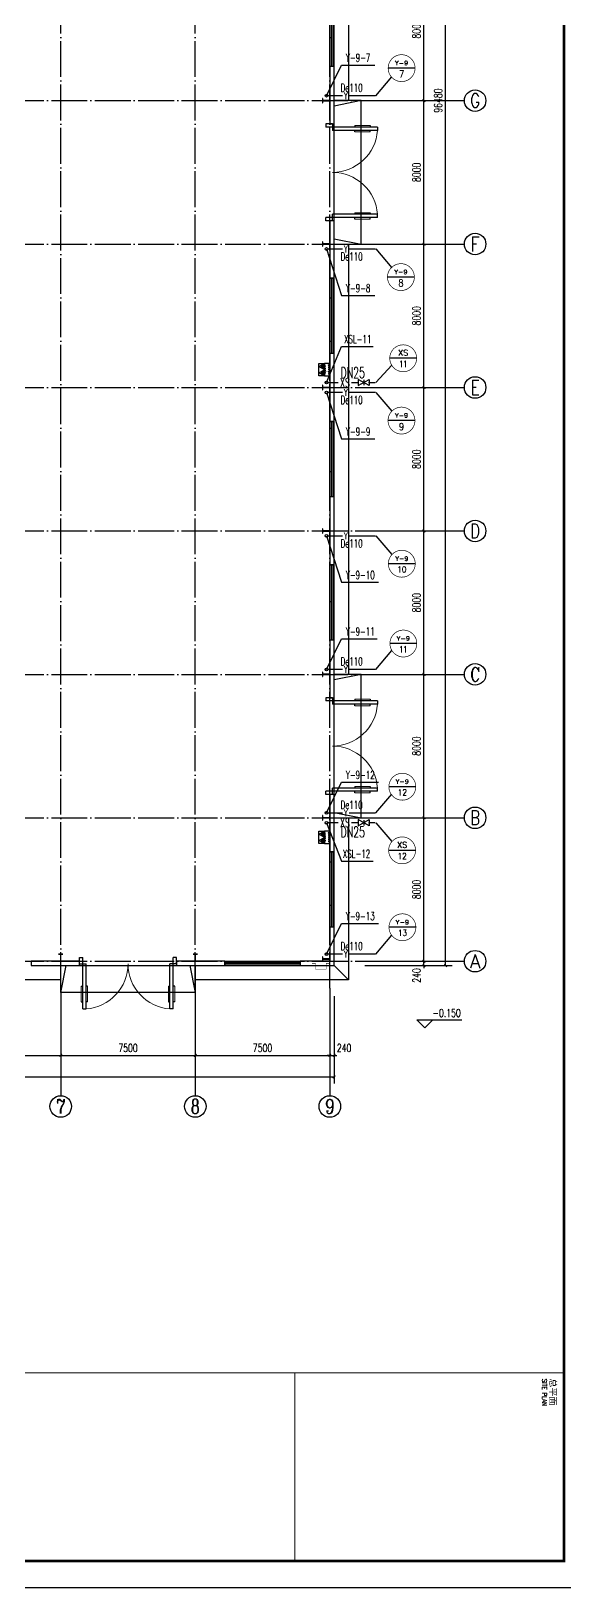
# Model space of a CAD drawing. Extents: x 14168272 to 29396535, y -812963 to 33736.
# Drawn here: x 14734973 to 14764726, y -339170 to -252344 of the extents above; entities that cross this region are included whole.
import ezdxf
from ezdxf.enums import TextEntityAlignment as Align

# ---------------------------------------------------------------- set-up
doc = ezdxf.new("R2010")
doc.units = 0
doc.header["$LTSCALE"] = 1000
doc.header["$MEASUREMENT"] = 0
doc.linetypes.add('DOTE', pattern=[2.42, 2, -0.2, 0.02, -0.2])
for name, color, linetype in [('AXIS', 3, 'Continuous'), ('AXIS_TEXT', 7, 'Continuous'), ('COLUMN', 2, 'Continuous'), ('DIM_ELEV', 3, 'Continuous'), ('DIM_消防', 3, 'Continuous'), ('DIM_雨水', 3, 'Continuous'), ('DOTE', 8, 'DOTE'), ('EQUIP_消防', 7, 'Continuous'), ('PIPE-消防', 1, 'Continuous'), ('PIPE-雨水', 4, 'Continuous'), ('PUB_TEXT', 7, 'Continuous'), ('TEXT_消防', 7, 'Continuous'), ('TEXT_雨水', 7, 'Continuous'), ('TK', 4, 'Continuous'), ('TWT_TEXT', 7, 'Continuous'), ('VALVE_消防', 7, 'Continuous'), ('VPIPE-消防', 1, 'Continuous'), ('VPIPE-雨水', 4, 'Continuous'), ('WALL-PARAPET', 6, 'Continuous'), ('WINDOW', 4, 'Continuous')]:
    doc.layers.add(name, color=color, linetype=linetype)
doc.styles.add('_TCH_AXIS', font='COMPLEX', dxfattribs={"bigfont": 'GBCBIG'})
doc.styles.add('_TCH_DIM', font='SIMPLEX', dxfattribs={"bigfont": 'GBCBIG'})
doc.styles.add('_TCH_DIM_T3', font='SIMPLEX', dxfattribs={"width": 0.705882, "bigfont": 'GBCBIG'})
doc.styles.add('_TWT_CIRCLE', font='COMPLEX', dxfattribs={"width": 1.1, "height": 3, "bigfont": 'HZTXT'})
doc.styles.add('_TWT_PIPEDN', font='SIMPLEX', dxfattribs={"width": 0.8, "height": 3, "bigfont": 'HZTXT'})
doc.styles.add('_TWT_PIPETEXT', font='COMPLEX', dxfattribs={"width": 0.8, "height": 2.5, "bigfont": 'HZTXT'})
doc.styles.add('_TWT_SERIAL', font='COMPLEX', dxfattribs={"width": 0.8, "height": 3, "bigfont": 'HZTXT'})
doc.styles.add('COMPLEX', font='COMPLEX')
doc.styles.add('ROMANS', font='romans', dxfattribs={"width": 0.65, "height": 231.275})
doc.styles.add('图签宋体', font='', dxfattribs={"height": 300})
doc.styles.get('图签宋体').set_extended_font_data('NSimSun')
doc.dimstyles.new('_TCH_ARCH&&150', dxfattribs={"dimtxt": 446.25, "dimasz": 150, "dimexe": 375, "dimexo": 450, "dimgap": 189.375, "dimtad": 1, "dimdec": 0, "dimzin": 0, "dimdsep": 46, "dimtxsty": '_TCH_DIM_T3', "dimblk": 'ARCHTICK', "dimcen": 0.09, "dimclrt": 7, "dimazin": 2, "dimtfac": 1, "dimtdec": 0, "dimtix": 1, "dimtmove": 2, "dimatfit": 3, "dimfxl": 0, "dimtolj": 1, "dimtzin": 0, "dimarcsym": 0})

# ---------------------------------------------------------------- blocks, each defined once
blk = doc.blocks.new('A$C797E1D2B')
at = {"layer": 'COLUMN'}
h = blk.add_hatch(color=256, dxfattribs=at)
h.paths.add_polyline_path([(125, 400), (250, 400), (250, 388), (130, 388), (130, 200), (125, 200)])
h.paths.add_polyline_path([(0, 400), (125, 400), (125, 200), (120, 200), (120, 388), (0, 388)])
h.paths.add_polyline_path([(0, 12), (120, 12), (120, 200), (125, 200), (125, 0), (0, 0)])
h.paths.add_polyline_path([(125, 200), (130, 200), (130, 12), (250, 12), (250, 0), (125, 0)])
blk.add_lwpolyline([(250, 0), (250, 12), (130, 12), (130, 388), (250, 388), (250, 400), (0, 400), (0, 388), (120, 388), (120, 12), (0, 12), (0, 0)], close=True, dxfattribs=at)
blk = doc.blocks.new('消防软管卷盘')
blk.add_lwpolyline([(4963954, 151899), (4963954, 150312), (4964641, 150312), (4964641, 151899)], close=True)
for points, const_width in [([(4964134, 151704), (4964482, 151704)], 1), ([(4964134, 151566), (4964482, 151566)], 1), ([(4964134, 151428), (4964482, 151428)], 1), ([(4964134, 151290), (4964482, 151290)], 1), ([(4964134, 151152), (4964482, 151152)], 1), ([(4964134, 151014), (4964482, 151014)], 0.1), ([(4964134, 150876), (4964482, 150876)], 1), ([(4964134, 150738), (4964482, 150738)], 1), ([(4964150, 150600), (4964499, 150600)], 1), ([(4964150, 150462), (4964499, 150462)], 1)]:
    blk.add_lwpolyline(points, dxfattribs=dict(const_width=const_width))
for centre, start, end in [((4964134, 151636), 90, 270), ((4964134, 151360), 90, 270), ((4964134, 151084), 90, 270), ((4964134, 150808), 90, 270), ((4964150, 150532), 90, 270), ((4964482, 151498), 270, 90), ((4964482, 151222), 270, 90), ((4964482, 150946), 270, 90), ((4964499, 150670), 270, 90)]:
    blk.add_arc(centre, 69, start, end)
blk = doc.blocks.new('$TwtSys$00000546')
h = blk.add_hatch()
h.set_pattern_fill('ANSI31', color=256, scale=200, style=0)
h.set_pattern_definition([(45, (-38543.802, -6670.83), (-17.67767, 17.67767), [])])
h.paths.add_polyline_path([(-65, 174), (65, 174), (65, 44), (-65, 44)])
for points in [[(0, 344), (-198, 0), (198, 0)], [(-65, 174), (65, 174), (65, 44), (-65, 44)]]:
    blk.add_lwpolyline(points, close=True)
blk = doc.blocks.new('92623')
blk.add_lwpolyline([(8910066, 83014), (8909273, 83014), (8909273, 82670), (8910066, 82670)], close=True)
at = {"xscale": -0.5, "yscale": 0.5, "zscale": 0.5, "rotation": 89.99999999998747}
blk.add_blockref('消防软管卷盘', (8985223, 2565334), dxfattribs=at)
at = {"layer": 'EQUIP_消防', "rotation": 180}
for p in [(8909471, 83014), (8909868, 83014)]:
    blk.add_blockref('$TwtSys$00000546', p, dxfattribs=at)
blk = doc.blocks.new('GeYuanFrame_66184160', base_point=(20.09, 4.53))
at = {"layer": 'TK'}
blk.add_lwpolyline([(20.09, 4.53), (20.09, 598.53), (1071.09, 598.53), (1071.09, 4.53)], close=True, dxfattribs=at)
at = {"layer": 'TK', "const_width": 1}
blk.add_lwpolyline([(45.09, 588.53), (1061.09, 588.53), (1061.09, 14.53), (45.09, 14.53)], close=True, dxfattribs=at)
at = {"layer": 'TK'}
for points, const_width in [([(991.09, 588.53), (991.09, 14.53)], 0.4), ([(991.09, 488.5), (1061.09, 488.5)], 0.35)]:
    blk.add_lwpolyline(points, dxfattribs=dict(at, const_width=const_width))
at = {"layer": 'TK', "style": '图签宋体'}
blk.add_text('总平面', height=2.4, dxfattribs=at).set_placement((993.23, 583.28))
at = {"layer": 'TK', "style": 'ROMANS', "width": 0.76}
blk.add_text('SITE PLAN', height=1.697, dxfattribs=at).set_placement((993.35, 580.49))
blk = doc.blocks.new('_AXISO')
blk.add_circle((0, 0), 0.5)
at = {"layer": 'AXIS_TEXT', "style": 'COMPLEX', "width": 1.041667}
blk.add_attdef('A', text='', height=0.56, dxfattribs=at).set_placement((-0.25, -0.28), (0.25, -0.28), align=Align.FIT)
blk = doc.blocks.new('_ArchTick')
at = {"color": 0, "linetype": 'ByBlock', "const_width": 0.4}
blk.add_lwpolyline([(-0.5, -0.5), (0.5, 0.5)], dxfattribs=at)
blk = doc.blocks.new('*D146')
at = {"layer": 'AXIS', "color": 0, "lineweight": -2}
for p, q in [((14753573, -207980), (14758448, -207980)), ((14758073, -304460), (14758073, -207980)), ((14753573, -304460), (14758448, -304460))]:
    blk.add_line(p, q, dxfattribs=at)
at = {"layer": 'Defpoints', "color": 0}
for p in [(14753123, -207980), (14758073, -207980), (14753123, -304460)]:
    blk.add_point(p, dxfattribs=at)
at = {"layer": 'AXIS', "color": 0, "lineweight": -2, "xscale": 150, "yscale": 150, "zscale": 150}
for p, rotation in [((14758073, -207980), 90), ((14758073, -304460), 270)]:
    blk.add_blockref('_ArchTick', p, dxfattribs=dict(at, rotation=rotation))
at = {"layer": 'AXIS', "color": 7, "insert": (14757660, -256220), "char_height": 446.2, "attachment_point": 5, "rotation": 90, "style": '_TCH_DIM_T3'}
blk.add_mtext('\\A1;96480', dxfattribs=at)
blk = doc.blocks.new('*D147')
at = {"layer": 'AXIS', "color": 0, "lineweight": -2}
for p, q in [((14753573, -304220), (14757248, -304220)), ((14753573, -304460), (14757248, -304460)), ((14756873, -304220), (14756873, -304070)), ((14756873, -304460), (14756873, -304220)), ((14756873, -304460), (14756873, -304610))]:
    blk.add_line(p, q, dxfattribs=at)
at = {"layer": 'Defpoints', "color": 0}
for p in [(14753123, -304220), (14753123, -304460), (14756873, -304220)]:
    blk.add_point(p, dxfattribs=at)
at = {"layer": 'AXIS', "color": 0, "lineweight": -2, "xscale": 150, "yscale": 150, "zscale": 150}
for p, rotation in [((14756873, -304220), 270), ((14756873, -304460), 90)]:
    blk.add_blockref('_ArchTick', p, dxfattribs=dict(at, rotation=rotation))
at = {"layer": 'AXIS', "color": 7, "insert": (14756460, -305015), "char_height": 446.2, "attachment_point": 5, "rotation": 90, "style": '_TCH_DIM_T3'}
blk.add_mtext('\\A1;240', dxfattribs=at)
blk = doc.blocks.new('*D148')
at = {"layer": 'AXIS', "color": 0, "lineweight": -2}
for p, q in [((14753573, -296220), (14757248, -296220)), ((14756873, -304220), (14756873, -296220)), ((14753573, -304220), (14757248, -304220))]:
    blk.add_line(p, q, dxfattribs=at)
at = {"layer": 'Defpoints', "color": 0}
for p in [(14753123, -296220), (14756873, -296220), (14753123, -304220)]:
    blk.add_point(p, dxfattribs=at)
at = {"layer": 'AXIS', "color": 0, "lineweight": -2, "xscale": 150, "yscale": 150, "zscale": 150}
for p, rotation in [((14756873, -296220), 90), ((14756873, -304220), 270)]:
    blk.add_blockref('_ArchTick', p, dxfattribs=dict(at, rotation=rotation))
at = {"layer": 'AXIS', "color": 7, "insert": (14756460, -300220), "char_height": 446.2, "attachment_point": 5, "rotation": 90, "style": '_TCH_DIM_T3'}
blk.add_mtext('\\A1;8000', dxfattribs=at)
blk = doc.blocks.new('*D149')
at = {"layer": 'AXIS', "color": 0, "lineweight": -2}
for p, q in [((14753573, -288220), (14757248, -288220)), ((14756873, -296220), (14756873, -288220)), ((14753573, -296220), (14757248, -296220))]:
    blk.add_line(p, q, dxfattribs=at)
at = {"layer": 'Defpoints', "color": 0}
for p in [(14753123, -288220), (14756873, -288220), (14753123, -296220)]:
    blk.add_point(p, dxfattribs=at)
at = {"layer": 'AXIS', "color": 0, "lineweight": -2, "xscale": 150, "yscale": 150, "zscale": 150}
for p, rotation in [((14756873, -288220), 90), ((14756873, -296220), 270)]:
    blk.add_blockref('_ArchTick', p, dxfattribs=dict(at, rotation=rotation))
at = {"layer": 'AXIS', "color": 7, "insert": (14756460, -292220), "char_height": 446.2, "attachment_point": 5, "rotation": 90, "style": '_TCH_DIM_T3'}
blk.add_mtext('\\A1;8000', dxfattribs=at)
blk = doc.blocks.new('*D150')
at = {"layer": 'AXIS', "color": 0, "lineweight": -2}
for p, q in [((14753573, -280220), (14757248, -280220)), ((14756873, -288220), (14756873, -280220)), ((14753573, -288220), (14757248, -288220))]:
    blk.add_line(p, q, dxfattribs=at)
at = {"layer": 'Defpoints', "color": 0}
for p in [(14753123, -280220), (14756873, -280220), (14753123, -288220)]:
    blk.add_point(p, dxfattribs=at)
at = {"layer": 'AXIS', "color": 0, "lineweight": -2, "xscale": 150, "yscale": 150, "zscale": 150}
for p, rotation in [((14756873, -280220), 90), ((14756873, -288220), 270)]:
    blk.add_blockref('_ArchTick', p, dxfattribs=dict(at, rotation=rotation))
at = {"layer": 'AXIS', "color": 7, "insert": (14756460, -284220), "char_height": 446.2, "attachment_point": 5, "rotation": 90, "style": '_TCH_DIM_T3'}
blk.add_mtext('\\A1;8000', dxfattribs=at)
blk = doc.blocks.new('*D151')
at = {"layer": 'AXIS', "color": 0, "lineweight": -2}
for p, q in [((14753573, -272220), (14757248, -272220)), ((14756873, -280220), (14756873, -272220)), ((14753573, -280220), (14757248, -280220))]:
    blk.add_line(p, q, dxfattribs=at)
at = {"layer": 'Defpoints', "color": 0}
for p in [(14753123, -272220), (14756873, -272220), (14753123, -280220)]:
    blk.add_point(p, dxfattribs=at)
at = {"layer": 'AXIS', "color": 0, "lineweight": -2, "xscale": 150, "yscale": 150, "zscale": 150}
for p, rotation in [((14756873, -272220), 90), ((14756873, -280220), 270)]:
    blk.add_blockref('_ArchTick', p, dxfattribs=dict(at, rotation=rotation))
at = {"layer": 'AXIS', "color": 7, "insert": (14756460, -276220), "char_height": 446.2, "attachment_point": 5, "rotation": 90, "style": '_TCH_DIM_T3'}
blk.add_mtext('\\A1;8000', dxfattribs=at)
blk = doc.blocks.new('*D152')
at = {"layer": 'AXIS', "color": 0, "lineweight": -2}
for p, q in [((14753573, -264220), (14757248, -264220)), ((14756873, -272220), (14756873, -264220)), ((14753573, -272220), (14757248, -272220))]:
    blk.add_line(p, q, dxfattribs=at)
at = {"layer": 'Defpoints', "color": 0}
for p in [(14753123, -264220), (14756873, -264220), (14753123, -272220)]:
    blk.add_point(p, dxfattribs=at)
at = {"layer": 'AXIS', "color": 0, "lineweight": -2, "xscale": 150, "yscale": 150, "zscale": 150}
for p, rotation in [((14756873, -264220), 90), ((14756873, -272220), 270)]:
    blk.add_blockref('_ArchTick', p, dxfattribs=dict(at, rotation=rotation))
at = {"layer": 'AXIS', "color": 7, "insert": (14756460, -268220), "char_height": 446.2, "attachment_point": 5, "rotation": 90, "style": '_TCH_DIM_T3'}
blk.add_mtext('\\A1;8000', dxfattribs=at)
blk = doc.blocks.new('*D153')
at = {"layer": 'AXIS', "color": 0, "lineweight": -2}
for p, q in [((14753573, -256220), (14757248, -256220)), ((14756873, -264220), (14756873, -256220)), ((14753573, -264220), (14757248, -264220))]:
    blk.add_line(p, q, dxfattribs=at)
at = {"layer": 'Defpoints', "color": 0}
for p in [(14753123, -256220), (14756873, -256220), (14753123, -264220)]:
    blk.add_point(p, dxfattribs=at)
at = {"layer": 'AXIS', "color": 0, "lineweight": -2, "xscale": 150, "yscale": 150, "zscale": 150}
for p, rotation in [((14756873, -256220), 90), ((14756873, -264220), 270)]:
    blk.add_blockref('_ArchTick', p, dxfattribs=dict(at, rotation=rotation))
at = {"layer": 'AXIS', "color": 7, "insert": (14756460, -260220), "char_height": 446.2, "attachment_point": 5, "rotation": 90, "style": '_TCH_DIM_T3'}
blk.add_mtext('\\A1;8000', dxfattribs=at)
blk = doc.blocks.new('*D154')
at = {"layer": 'AXIS', "color": 0, "lineweight": -2}
for p, q in [((14753573, -248220), (14757248, -248220)), ((14756873, -256220), (14756873, -248220)), ((14753573, -256220), (14757248, -256220))]:
    blk.add_line(p, q, dxfattribs=at)
at = {"layer": 'Defpoints', "color": 0}
for p in [(14753123, -248220), (14756873, -248220), (14753123, -256220)]:
    blk.add_point(p, dxfattribs=at)
at = {"layer": 'AXIS', "color": 0, "lineweight": -2, "xscale": 150, "yscale": 150, "zscale": 150}
for p, rotation in [((14756873, -248220), 90), ((14756873, -256220), 270)]:
    blk.add_blockref('_ArchTick', p, dxfattribs=dict(at, rotation=rotation))
at = {"layer": 'AXIS', "color": 7, "insert": (14756460, -252220), "char_height": 446.2, "attachment_point": 5, "rotation": 90, "style": '_TCH_DIM_T3'}
blk.add_mtext('\\A1;8000', dxfattribs=at)
blk = doc.blocks.new('$DorLib2D$00000011')
at = {"lineweight": 13}
for p, q in [((-0.483, 0.396), (-0.483, 0.235)), ((-0.417, 0.396), (-0.417, 0.235)), ((0.417, 0.396), (0.417, 0.235)), ((0.483, 0.396), (0.483, 0.235))]:
    blk.add_line(p, q, dxfattribs=at)
for p, q in [((-0.483, 0.396), (-0.467, 0.396)), ((-0.467, 0.471), (-0.467, -0.062)), ((-0.467, 0.471), (-0.433, 0.471)), ((-0.433, 0.471), (-0.433, 0.004)), ((-0.417, 0.396), (-0.433, 0.396)), ((0.417, 0.396), (0.433, 0.396)), ((0.433, 0.471), (0.433, 0.004)), ((0.467, 0.471), (0.433, 0.471)), ((0.467, 0.471), (0.467, -0.062)), ((0.483, 0.396), (0.467, 0.396)), ((-0.483, 0.235), (-0.467, 0.235)), ((-0.417, 0.235), (-0.433, 0.235)), ((0.417, 0.235), (0.433, 0.235)), ((0.483, 0.235), (0.467, 0.235)), ((-0.5, 0.004), (-0.433, 0.004)), ((-0.5, 0.004), (-0.5, -0.062)), ((0.5, 0.004), (0.433, 0.004)), ((0.5, 0.004), (0.5, -0.062)), ((-0.5, -0.062), (-0.467, -0.062)), ((0.5, -0.062), (0.467, -0.062))]:
    blk.add_line(p, q)
for centre, start, end in [((-0.467, 0.004), 0, 85.904), ((0.467, 0.004), 94.096, 180)]:
    blk.add_arc(centre, 0.467, start, end, dxfattribs=at)
blk = doc.blocks.new('$TCHSYS$WIN2D')
for p, q in [((-0.5, 0.5), (0.5, 0.5)), ((-0.5, 0.5), (-0.5, -0.5)), ((0.5, 0.5), (0.5, -0.5)), ((0.5, 0.167), (-0.5, 0.167)), ((0.5, -0.167), (-0.5, -0.167)), ((-0.5, -0.5), (0.5, -0.5))]:
    blk.add_line(p, q)
blk = doc.blocks.new('*D161')
at = {"layer": 'AXIS', "color": 0, "lineweight": -2}
for p, q in [((14691383, -306170), (14691383, -311045)), ((14751863, -306170), (14751863, -311045)), ((14691383, -310670), (14751863, -310670))]:
    blk.add_line(p, q, dxfattribs=at)
at = {"layer": 'Defpoints', "color": 0}
for p in [(14691383, -305720), (14751863, -305720), (14751863, -310670)]:
    blk.add_point(p, dxfattribs=at)
at = {"layer": 'AXIS', "color": 0, "lineweight": -2, "xscale": 150, "yscale": 150, "zscale": 150, "rotation": 180}
blk.add_blockref('_ArchTick', (14691383, -310670), dxfattribs=at)
at = {"layer": 'AXIS', "color": 0, "lineweight": -2, "xscale": 150, "yscale": 150, "zscale": 150}
blk.add_blockref('_ArchTick', (14751863, -310670), dxfattribs=at)
at = {"layer": 'AXIS', "color": 7, "insert": (14721623, -310258), "char_height": 446.2, "attachment_point": 5, "style": '_TCH_DIM_T3'}
blk.add_mtext('\\A1;60480', dxfattribs=at)
blk = doc.blocks.new('*D168')
at = {"layer": 'AXIS', "color": 0, "lineweight": -2}
for p, q in [((14729123, -306170), (14729123, -309845)), ((14736623, -306170), (14736623, -309845)), ((14729123, -309470), (14736623, -309470))]:
    blk.add_line(p, q, dxfattribs=at)
at = {"layer": 'Defpoints', "color": 0}
for p in [(14729123, -305720), (14736623, -305720), (14736623, -309470)]:
    blk.add_point(p, dxfattribs=at)
at = {"layer": 'AXIS', "color": 0, "lineweight": -2, "xscale": 150, "yscale": 150, "zscale": 150, "rotation": 180}
blk.add_blockref('_ArchTick', (14729123, -309470), dxfattribs=at)
at = {"layer": 'AXIS', "color": 0, "lineweight": -2, "xscale": 150, "yscale": 150, "zscale": 150}
blk.add_blockref('_ArchTick', (14736623, -309470), dxfattribs=at)
at = {"layer": 'AXIS', "color": 7, "insert": (14732873, -309058), "char_height": 446.2, "attachment_point": 5, "style": '_TCH_DIM_T3'}
blk.add_mtext('\\A1;7500', dxfattribs=at)
blk = doc.blocks.new('*D169')
at = {"layer": 'AXIS', "color": 0, "lineweight": -2}
for p, q in [((14736623, -306170), (14736623, -309845)), ((14744123, -306170), (14744123, -309845)), ((14736623, -309470), (14744123, -309470))]:
    blk.add_line(p, q, dxfattribs=at)
at = {"layer": 'Defpoints', "color": 0}
for p in [(14736623, -305720), (14744123, -305720), (14744123, -309470)]:
    blk.add_point(p, dxfattribs=at)
at = {"layer": 'AXIS', "color": 0, "lineweight": -2, "xscale": 150, "yscale": 150, "zscale": 150, "rotation": 180}
blk.add_blockref('_ArchTick', (14736623, -309470), dxfattribs=at)
at = {"layer": 'AXIS', "color": 0, "lineweight": -2, "xscale": 150, "yscale": 150, "zscale": 150}
blk.add_blockref('_ArchTick', (14744123, -309470), dxfattribs=at)
at = {"layer": 'AXIS', "color": 7, "insert": (14740373, -309058), "char_height": 446.2, "attachment_point": 5, "style": '_TCH_DIM_T3'}
blk.add_mtext('\\A1;7500', dxfattribs=at)
blk = doc.blocks.new('*D170')
at = {"layer": 'AXIS', "color": 0, "lineweight": -2}
for p, q in [((14744123, -306170), (14744123, -309845)), ((14751623, -306170), (14751623, -309845)), ((14744123, -309470), (14751623, -309470))]:
    blk.add_line(p, q, dxfattribs=at)
at = {"layer": 'Defpoints', "color": 0}
for p in [(14744123, -305720), (14751623, -305720), (14751623, -309470)]:
    blk.add_point(p, dxfattribs=at)
at = {"layer": 'AXIS', "color": 0, "lineweight": -2, "xscale": 150, "yscale": 150, "zscale": 150, "rotation": 180}
blk.add_blockref('_ArchTick', (14744123, -309470), dxfattribs=at)
at = {"layer": 'AXIS', "color": 0, "lineweight": -2, "xscale": 150, "yscale": 150, "zscale": 150}
blk.add_blockref('_ArchTick', (14751623, -309470), dxfattribs=at)
at = {"layer": 'AXIS', "color": 7, "insert": (14747873, -309058), "char_height": 446.2, "attachment_point": 5, "style": '_TCH_DIM_T3'}
blk.add_mtext('\\A1;7500', dxfattribs=at)
blk = doc.blocks.new('*D171')
at = {"layer": 'AXIS', "color": 0, "lineweight": -2}
for p, q in [((14751623, -306170), (14751623, -309845)), ((14751863, -306170), (14751863, -309845)), ((14751623, -309470), (14751473, -309470)), ((14751623, -309470), (14751863, -309470)), ((14751863, -309470), (14752013, -309470))]:
    blk.add_line(p, q, dxfattribs=at)
at = {"layer": 'Defpoints', "color": 0}
for p in [(14751623, -305720), (14751863, -305720), (14751863, -309470)]:
    blk.add_point(p, dxfattribs=at)
at = {"layer": 'AXIS', "color": 0, "lineweight": -2, "xscale": 150, "yscale": 150, "zscale": 150}
blk.add_blockref('_ArchTick', (14751623, -309470), dxfattribs=at)
at = {"layer": 'AXIS', "color": 0, "lineweight": -2, "xscale": 150, "yscale": 150, "zscale": 150, "rotation": 180}
blk.add_blockref('_ArchTick', (14751863, -309470), dxfattribs=at)
at = {"layer": 'AXIS', "color": 7, "insert": (14752418, -309058), "char_height": 446.2, "attachment_point": 5, "style": '_TCH_DIM_T3'}
blk.add_mtext('\\A1;240', dxfattribs=at)
blk = doc.blocks.new('$VALVE$00000296')
for points in [[(-125, 72), (-125, -72), (125, 72), (125, -72), (-125, 72)], [(0, 60), (0, -64)]]:
    blk.add_lwpolyline(points)
for p in [(-125, 0), (125, 0)]:
    blk.add_point(p)

msp = doc.modelspace()

# ---------------------------------------------------------------- linework, layer by layer
at = {"color": 8, "ltscale": 0.5}
for p, q in [((14753362.6, -256220.3), (14751862.6, -256520.3)), ((14751862.6, -263920.3), (14753362.6, -264220.3)), ((14753362.6, -288220.3), (14751862.6, -288520.3)), ((14751862.6, -295920.3), (14753362.6, -296220.3)), ((14736622.6, -305960.3), (14736922.6, -304460.3)), ((14743822.6, -304460.3), (14744122.6, -305960.3)), ((14752662.6, -305260.3), (14751862.6, -304460.3))]:
    msp.add_line(p, q, dxfattribs=at)
for points in [[(14752662.6, -224220.3), (14752662.6, -256220.3)], [(14751862.6, -264220.3), (14753362.6, -264220.3), (14753362.6, -256220.3), (14751862.6, -256220.3)], [(14752662.6, -264220.3), (14752662.6, -288220.3)], [(14751862.6, -296220.3), (14753362.6, -296220.3), (14753362.6, -288220.3), (14751862.6, -288220.3)], [(14752662.6, -296220.3), (14752662.6, -305260.3), (14744122.6, -305260.3)], [(14744122.6, -304460.3), (14744122.6, -305960.3), (14736622.6, -305960.3), (14736622.6, -304460.3)], [(14736622.6, -305260.3), (14706622.6, -305260.3)]]:
    msp.add_lwpolyline(points, dxfattribs=at)
at = {"color": 8, "const_width": 30}
msp.add_lwpolyline([(14751622.6, -304340.3), (14751422.6, -304340.3), (14751422.6, -304660.3), (14750822.6, -304660.3), (14750822.6, -304340.3), (14750622.6, -304340.3)], dxfattribs=at)
at = {"layer": 'AXIS'}
for p, q in [((14753122.6, -256220.3), (14759122.6, -256220.3)), ((14753122.6, -264220.3), (14759122.6, -264220.3)), ((14753122.6, -272220.3), (14759122.6, -272220.3)), ((14753122.6, -280220.3), (14759122.6, -280220.3)), ((14753122.6, -288220.3), (14759122.6, -288220.3)), ((14753122.6, -296220.3), (14759122.6, -296220.3)), ((14753122.6, -304220.3), (14759122.6, -304220.3)), ((14736622.6, -305720.3), (14736622.6, -311720.3)), ((14744122.6, -305720.3), (14744122.6, -311720.3)), ((14751622.6, -305720.3), (14751622.6, -311720.3))]:
    msp.add_line(p, q, dxfattribs=at)
at = {"layer": 'DIM_ELEV'}
for p, q in [((14756921.6, -307939.8), (14756471.6, -307489.8)), ((14756471.6, -307489.8), (14758991.6, -307489.8)), ((14756921.6, -307939.8), (14757371.6, -307489.8))]:
    msp.add_line(p, q, dxfattribs=at)
at = {"layer": 'DIM_消防'}
for p, q in [((14754179.6, -255945.5), (14755071.1, -254897.1)), ((14756374.8, -254408), (14754874.8, -254408)), ((14754179.6, -264495.5), (14755071.1, -265544)), ((14756336.5, -266063.5), (14754836.5, -266063.5)), ((14751439.3, -271945.1), (14752277.2, -269927.5, 3000)), ((14752277.2, -269927.5, 3000), (14754036.3, -269927.5, 3000)), ((14756463.7, -270589.2), (14754963.7, -270589.2)), ((14754179.6, -271945.1), (14755071.1, -270980.4)), ((14754179.6, -272495.5), (14755071.1, -273544)), ((14756368.5, -274065.1), (14754868.5, -274065.1)), ((14754179.6, -280495.5), (14755071.1, -281544)), ((14756385.2, -282050.1), (14754885.2, -282050.1)), ((14756473.3, -286500.9), (14754973.3, -286500.9)), ((14754179.6, -287945.5), (14755071.1, -286897.1)), ((14754179.6, -295945.5), (14755071.1, -294897.1)), ((14756415.5, -294487.2), (14754915.5, -294487.2)), ((14751439.3, -296495.1), (14752277.2, -298629.9, 3000)), ((14754179.6, -296495.1), (14755071.1, -297543.6)), ((14752277.2, -298629.9, 3000), (14754036.3, -298629.9, 3000)), ((14756403.7, -298036.7), (14754903.7, -298036.7)), ((14754179.6, -303820.5), (14755071.1, -302772.1)), ((14756421.2, -302324.1), (14754921.2, -302324.1))]:
    msp.add_line(p, q, dxfattribs=at)
at = {"layer": 'DIM_消防', "const_width": 37.5}
for points in [[(14756374.8, -254408, 1), (14754874.8, -254408, 1)], [(14756336.5, -266063.5, 1), (14754836.5, -266063.5, 1)], [(14756463.7, -270589.2, 1), (14754963.7, -270589.2, 1)], [(14756368.5, -274065.1, 1), (14754868.5, -274065.1, 1)], [(14756385.2, -282050.1, 1), (14754885.2, -282050.1, 1)], [(14756473.3, -286500.9, 1), (14754973.3, -286500.9, 1)], [(14756415.5, -294487.2, 1), (14754915.5, -294487.2, 1)], [(14756403.7, -298036.7, 1), (14754903.7, -298036.7, 1)], [(14756421.2, -302324.1, 1), (14754921.2, -302324.1, 1)]]:
    msp.add_lwpolyline(points, format="xyb", close=True, dxfattribs=at)
at = {"layer": 'DIM_雨水'}
for p, q in [((14751439.3, -255945.5), (14752273.3, -254233.7)), ((14752273.3, -254233.7), (14754126, -254233.7)), ((14751439.3, -264495.5), (14752273.3, -267084.7)), ((14752273.3, -267084.7), (14754126, -267084.7)), ((14751439.3, -272495.5), (14752273.3, -275084.7)), ((14752273.3, -275084.7), (14754126, -275084.7)), ((14751439.3, -280495.5), (14752273.3, -283084.7)), ((14752273.3, -283084.7), (14754328.9, -283084.7)), ((14751439.3, -287945.5), (14752273.3, -286233.7)), ((14752273.3, -286233.7), (14754261, -286233.7)), ((14751439.3, -295945.5), (14752273.3, -294233.7)), ((14752273.3, -294233.7), (14754328.9, -294233.7)), ((14751439.3, -303820.5), (14752273.3, -302108.7)), ((14752273.3, -302108.7), (14754328.9, -302108.7))]:
    msp.add_line(p, q, dxfattribs=at)
at = {"layer": 'DOTE'}
for p, q in [((14736622.6, -305720.3), (14736622.6, -206720.3)), ((14744122.6, -305720.3), (14744122.6, -206720.3)), ((14751622.6, -305720.3), (14751622.6, -206720.3)), ((14690122.6, -256220.3), (14753122.6, -256220.3)), ((14690122.6, -264220.3), (14753122.6, -264220.3)), ((14690122.6, -272220.3), (14753122.6, -272220.3)), ((14690122.6, -280220.3), (14753122.6, -280220.3)), ((14690122.6, -288220.3), (14753122.6, -288220.3)), ((14690122.6, -296220.3), (14753122.6, -296220.3)), ((14690122.6, -304220.3), (14753122.6, -304220.3))]:
    msp.add_line(p, q, dxfattribs=at)
at = {"layer": 'PIPE-消防', "linetype": 'Continuous', "const_width": 70}
for points in [[(14751539.3, -271945.1), (14752098.3, -271945.1)], [(14752816.4, -271945.1), (14753211.2, -271945.1)], [(14753811.2, -271945.1), (14754162.9, -271945.1)], [(14751539.3, -296495.1), (14752098.3, -296495.1)], [(14752816.4, -296495.1), (14753211.2, -296495.1)], [(14753811.2, -296495.1), (14754162.9, -296495.1)]]:
    msp.add_lwpolyline(points, dxfattribs=at)
at = {"layer": 'PIPE-雨水', "linetype": 'Continuous', "ltscale": 0.75, "const_width": 75}
for points in [[(14751539.3, -255945.5), (14752332.9, -255945.5)], [(14752700, -255945.5), (14754179.6, -255945.5)], [(14751539.3, -264495.5), (14752332.9, -264495.5)], [(14752700, -264495.5), (14754179.6, -264495.5)], [(14751539.3, -272495.5), (14752332.9, -272495.5)], [(14752700, -272495.5), (14754179.6, -272495.5)], [(14751539.3, -280495.5), (14752332.9, -280495.5)], [(14752700, -280495.5), (14754179.6, -280495.5)], [(14751539.3, -287945.5), (14752332.9, -287945.5)], [(14752700, -287945.5), (14754179.6, -287945.5)], [(14751539.3, -295945.5), (14752332.9, -295945.5)], [(14752700, -295945.5), (14754179.6, -295945.5)], [(14751539.3, -303820.5), (14752332.9, -303820.5)], [(14752700, -303820.5), (14754179.6, -303820.5)]]:
    msp.add_lwpolyline(points, dxfattribs=at)
at = {"layer": 'VPIPE-消防', "linetype": 'Continuous'}
for centre in [(14751439.3, -271945.1), (14751439.3, -296495.1)]:
    msp.add_circle(centre, 75, dxfattribs=at)
at = {"layer": 'VPIPE-雨水', "linetype": 'Continuous'}
for centre in [(14751439.3, -255945.5), (14751439.3, -264495.5), (14751439.3, -272495.5), (14751439.3, -280495.5), (14751439.3, -287945.5), (14751439.3, -295945.5), (14751439.3, -303820.5)]:
    msp.add_circle(centre, 75, dxfattribs=at)
at = {"layer": 'WALL-PARAPET'}
for p, q in [((14751862.6, -254320.3), (14751622.6, -254320.3)), ((14751622.6, -254320.3), (14751622.6, -257520.3)), ((14751862.6, -257520.3), (14751862.6, -254320.3)), ((14751622.6, -257520.3), (14751862.6, -257520.3)), ((14751862.6, -262920.3), (14751622.6, -262920.3)), ((14751622.6, -262920.3), (14751622.6, -266120.3)), ((14751862.6, -266120.3), (14751862.6, -262920.3)), ((14751622.6, -266120.3), (14751862.6, -266120.3)), ((14751862.6, -270320.3), (14751622.6, -270320.3)), ((14751622.6, -270320.3), (14751622.6, -274120.3)), ((14751862.6, -274120.3), (14751862.6, -270320.3)), ((14751622.6, -274120.3), (14751862.6, -274120.3)), ((14751862.6, -278320.3), (14751622.6, -278320.3)), ((14751622.6, -278320.3), (14751622.6, -282120.3)), ((14751862.6, -282120.3), (14751862.6, -278320.3)), ((14751622.6, -282120.3), (14751862.6, -282120.3)), ((14751862.6, -286320.3), (14751622.6, -286320.3)), ((14751622.6, -286320.3), (14751622.6, -289520.3)), ((14751862.6, -289520.3), (14751862.6, -286320.3)), ((14751622.6, -289520.3), (14751862.6, -289520.3)), ((14751862.6, -294920.3), (14751622.6, -294920.3)), ((14751622.6, -294920.3), (14751622.6, -298120.3)), ((14751862.6, -298120.3), (14751862.6, -294920.3)), ((14751622.6, -298120.3), (14751862.6, -298120.3)), ((14751862.6, -302320.3), (14751622.6, -302320.3)), ((14751622.6, -302320.3), (14751622.6, -304220.3)), ((14751862.6, -304460.3), (14751862.6, -302320.3)), ((14737672.6, -304220.3), (14734972.6, -304220.3)), ((14734972.6, -304220.3), (14734972.6, -304460.3)), ((14734972.6, -304460.3), (14737672.6, -304460.3)), ((14737672.6, -304460.3), (14737672.6, -304220.3)), ((14745772.6, -304220.3), (14743072.6, -304220.3)), ((14743072.6, -304220.3), (14743072.6, -304460.3)), ((14743072.6, -304460.3), (14745772.6, -304460.3)), ((14745772.6, -304460.3), (14745772.6, -304220.3)), ((14751622.6, -304220.3), (14749972.6, -304220.3)), ((14749972.6, -304220.3), (14749972.6, -304460.3)), ((14749972.6, -304460.3), (14751862.6, -304460.3))]:
    msp.add_line(p, q, dxfattribs=at)
at = {"layer": 'WINDOW'}
for p, q in [((14751862.6, -262920.3), (14751862.6, -257520.3)), ((14751862.6, -294920.3), (14751862.6, -289520.3)), ((14737672.6, -304460.3), (14743072.6, -304460.3))]:
    msp.add_line(p, q, dxfattribs=at)

# ---------------------------------------------------------------- block references
at = {"rotation": 270}
for name, p, xscale, yscale, zscale in [('GeYuanFrame_66184160', (14677072.6, -181520.3), 150, 150, 150), ('92623', (14678101.5, -8129557.2), -0.882, 0.882, 0.882), ('92623', (14678101.5, -8155639.6), -0.882, 0.882, 0.882)]:
    msp.add_blockref(name, p, dxfattribs=dict(at, xscale=xscale, yscale=yscale, zscale=zscale))
for p, rotation in [((14751222.6, -256095.3), 270), ((14751222.6, -264095.3), 270), ((14751222.6, -272095.3), 270), ((14751222.6, -280095.3), 270), ((14751222.6, -288095.3), 270), ((14751222.6, -296095.3), 270), ((14736747.6, -303820.3), 180), ((14744247.6, -303820.3), 180), ((14751222.6, -303970.3), 270)]:
    msp.add_blockref('A$C797E1D2B', p, dxfattribs=dict(rotation=rotation))
at = {"layer": 'AXIS'}
ref = msp.add_blockref('_AXISO', (14759722.6, -256220.3), dxfattribs=dict(at, xscale=1200, yscale=1200, zscale=1200))
ref.add_attrib('A', 'G', dxfattribs={"layer": 'AXIS_TEXT', "ltscale": 0.5, "height": 781.2, "style": '_TCH_AXIS', "width": 0.833333}).set_placement((14759443.6, -256610.9), (14760001.6, -256610.9), align=Align.FIT)
ref = msp.add_blockref('_AXISO', (14759722.6, -264220.3), dxfattribs=dict(at, xscale=1200, yscale=1200, zscale=1200))
ref.add_attrib('A', 'F', dxfattribs={"layer": 'AXIS_TEXT', "ltscale": 0.5, "height": 816.3, "style": '_TCH_AXIS', "width": 0.8125}).set_placement((14759469.9, -264628.5), (14759975.2, -264628.5), align=Align.FIT)
ref = msp.add_blockref('_AXISO', (14759722.6, -272220.3), dxfattribs=dict(at, xscale=1200, yscale=1200, zscale=1200))
ref.add_attrib('A', 'E', dxfattribs={"layer": 'AXIS_TEXT', "ltscale": 0.5, "height": 816.3, "style": '_TCH_AXIS', "width": 0.8125}).set_placement((14759469.9, -272628.5), (14759975.2, -272628.5), align=Align.FIT)
ref = msp.add_blockref('_AXISO', (14759722.6, -280220.3), dxfattribs=dict(at, xscale=1200, yscale=1200, zscale=1200))
ref.add_attrib('A', 'D', dxfattribs={"layer": 'AXIS_TEXT', "ltscale": 0.5, "height": 798.8, "style": '_TCH_AXIS', "width": 0.823529}).set_placement((14759456.3, -280619.7), (14759988.8, -280619.7), align=Align.FIT)
ref = msp.add_blockref('_AXISO', (14759722.6, -288220.3), dxfattribs=dict(at, xscale=1200, yscale=1200, zscale=1200))
ref.add_attrib('A', 'C', dxfattribs={"layer": 'AXIS_TEXT', "ltscale": 0.5, "height": 781.2, "style": '_TCH_AXIS'}).set_placement((14759443.6, -288610.9), (14760001.6, -288610.9), align=Align.FIT)
ref = msp.add_blockref('_AXISO', (14759722.6, -296220.3), dxfattribs=dict(at, xscale=1200, yscale=1200, zscale=1200))
ref.add_attrib('A', 'B', dxfattribs={"layer": 'AXIS_TEXT', "ltscale": 0.5, "height": 798.8, "style": '_TCH_AXIS', "width": 0.823529}).set_placement((14759456.3, -296619.7), (14759988.8, -296619.7), align=Align.FIT)
ref = msp.add_blockref('_AXISO', (14759722.6, -304220.3), dxfattribs=dict(at, xscale=1200, yscale=1200, zscale=1200))
ref.add_attrib('A', 'A', dxfattribs={"layer": 'AXIS_TEXT', "ltscale": 0.5, "height": 763.6, "style": '_TCH_AXIS', "width": 0.888889}).set_placement((14759431.7, -304602.2), (14760013.5, -304602.2), align=Align.FIT)
ref = msp.add_blockref('_AXISO', (14736622.6, -312320.3), dxfattribs=dict(at, xscale=1200, yscale=1200, zscale=1200))
ref.add_attrib('A', '7', dxfattribs={"layer": 'AXIS_TEXT', "ltscale": 0.5, "height": 798.8, "style": '_TCH_AXIS'}).set_placement((14736356.3, -312719.7), (14736888.8, -312719.7), align=Align.FIT)
ref = msp.add_blockref('_AXISO', (14744122.6, -312320.3), dxfattribs=dict(at, xscale=1200, yscale=1200, zscale=1200))
ref.add_attrib('A', '8', dxfattribs={"layer": 'AXIS_TEXT', "ltscale": 0.5, "height": 798.8, "style": '_TCH_AXIS'}).set_placement((14743856.3, -312719.7), (14744388.8, -312719.7), align=Align.FIT)
ref = msp.add_blockref('_AXISO', (14751622.6, -312320.3), dxfattribs=dict(at, xscale=1200, yscale=1200, zscale=1200))
ref.add_attrib('A', '9', dxfattribs={"layer": 'AXIS_TEXT', "ltscale": 0.5, "height": 816.3, "style": '_TCH_AXIS', "width": 0.928571}).set_placement((14751369.9, -312728.5), (14751875.2, -312728.5), align=Align.FIT)
at = {"layer": 'VALVE_消防', "xscale": -2.4, "yscale": 2.4, "zscale": 2.4}
for p in [(14753511.2, -271945.1), (14753511.2, -296495.1)]:
    msp.add_blockref('$VALVE$00000296', p, dxfattribs=at)
at = {"layer": 'WINDOW', "rotation": 90}
for name, p, xscale, yscale, zscale in [('$TCHSYS$WIN2D', (14751742.6, -252220.3), 4200, -240, 4200), ('$DorLib2D$00000011', (14751742.6, -260220.3), -5400, -5400, -5400), ('$TCHSYS$WIN2D', (14751742.6, -268220.3), 4200, -240, 4200), ('$TCHSYS$WIN2D', (14751742.6, -276220.3), 4200, -240, 4200), ('$TCHSYS$WIN2D', (14751742.6, -284220.3), 4200, -240, 4200), ('$DorLib2D$00000011', (14751742.6, -292220.3), -5400, -5400, -5400), ('$TCHSYS$WIN2D', (14751742.6, -300220.3), 4200, -240, 4200)]:
    msp.add_blockref(name, p, dxfattribs=dict(at, xscale=xscale, yscale=yscale, zscale=zscale))
at = {"layer": 'WINDOW'}
for name, p, xscale, yscale, zscale in [('$DorLib2D$00000011', (14740372.6, -304340.3), 5400, -5400, 5400), ('$TCHSYS$WIN2D', (14747872.6, -304340.3), 4200, 240, 4200)]:
    msp.add_blockref(name, p, dxfattribs=dict(at, xscale=xscale, yscale=yscale, zscale=zscale))

# ---------------------------------------------------------------- texts
at = {"layer": 'DIM_消防', "color": 7, "style": '_TWT_CIRCLE'}
for s, height, p, p2 in [('Y-9', 232, (14755254.2, -254240), (14755995.4, -254240)), ('7', 388.1, (14755482.5, -254935.4), (14755767.1, -254935.4)), ('Y-9', 232, (14755215.8, -265895.5), (14755957.1, -265895.5)), ('8', 388.1, (14755444.2, -266591), (14755728.8, -266591)), ('XS', 317.96, (14755430.5, -270438.6), (14755996.8, -270438.6)), ('11', 355.19, (14755490.4, -271088.7), (14755936.9, -271088.7)), ('Y-9', 232, (14755247.9, -273897), (14755989.1, -273897)), ('9', 388.1, (14755476.2, -274592.5), (14755760.8, -274592.5)), ('Y-9', 232, (14755264.6, -281882.1), (14756005.9, -281882.1)), ('10', 336.64, (14755379.6, -282534.1), (14755890.9, -282534.1)), ('Y-9', 232, (14755352.7, -286332.8), (14756094, -286332.8)), ('11', 355.19, (14755500.1, -287000.4), (14755946.6, -287000.4)), ('Y-9', 232, (14755294.9, -294319.2), (14756036.2, -294319.2)), ('12', 336.64, (14755409.8, -294971.2), (14755921.2, -294971.2)), ('XS', 317.96, (14755370.5, -297886.1), (14755936.8, -297886.1)), ('12', 336.64, (14755398, -298520.7), (14755909.3, -298520.7)), ('Y-9', 232, (14755300.6, -302156.1), (14756041.9, -302156.1)), ('13', 336.64, (14755415.5, -302808.1), (14755926.9, -302808.1))]:
    msp.add_text(s, height=height, dxfattribs=at).set_placement(p, p2, align=Align.FIT)
at = {"layer": 'PUB_TEXT', "style": '_TCH_DIM', "width": 0.705882}
msp.add_text('-0.150', height=446.25, dxfattribs=at).set_placement((14757356.6, -307332.3))
at = {"layer": 'TEXT_消防', "style": '_TWT_PIPETEXT', "width": 0.64}
for p in [(14752198.3, -272195.1), (14752198.3, -296745.1)]:
    msp.add_text('XS', height=500, dxfattribs=at).set_placement(p)
at = {"layer": 'TEXT_消防', "linetype": 'Continuous', "style": '_TWT_PIPEDN', "width": 0.64}
for p in [(14752217.8, -271691.5), (14752217.8, -297307.6)]:
    msp.add_text('DN25', height=600, dxfattribs=at).set_placement(p)
at = {"layer": 'TEXT_雨水', "linetype": 'Continuous', "style": '_TWT_PIPEDN', "width": 0.64}
for p in [(14752226.6, -255724.5), (14752226.6, -265141.5), (14752226.6, -273141.5), (14752226.6, -281141.5), (14752226.6, -287724.5), (14752226.6, -295724.5), (14752226.6, -303599.5)]:
    msp.add_text('De110', height=450, dxfattribs=at).set_placement(p)
at = {"layer": 'TEXT_雨水', "style": '_TWT_PIPETEXT', "width": 0.64}
for p in [(14752407.9, -256133), (14752407.9, -264683), (14752407.9, -272683), (14752407.9, -280683), (14752407.9, -288133), (14752407.9, -296133), (14752407.9, -304008)]:
    msp.add_text('Y', height=375, dxfattribs=at).set_placement(p)
at = {"layer": 'TWT_TEXT', "style": '_TWT_SERIAL', "width": 0.64}
for s, p in [('Y-9-7', (14752523.6, -254053.7)), ('Y-9-8', (14752523.6, -266904.7)), ('XSL-11', (14752420.1, -269747.5, 3000)), ('Y-9-9', (14752523.6, -274904.7)), ('Y-9-10', (14752520.8, -282904.7)), ('Y-9-11', (14752521.4, -286053.7)), ('Y-9-12', (14752520.8, -294053.7)), ('XSL-12', (14752351.5, -298449.9, 3000)), ('Y-9-13', (14752520.8, -301928.7))]:
    msp.add_text(s, height=450, dxfattribs=at).set_placement(p)

# ---------------------------------------------------------------- dimensions: what is measured, and where the dimension line sits
at = {"layer": 'AXIS'}
for p1, p2, distance, text, picture, middle in [((14753122.6, -304460.3), (14753122.6, -207980.3), -4950, '96480', '*D146', (14757660.1, -256220.3)), ((14753122.6, -256220.3), (14753122.6, -248220.3), -3750, '8000', '*D154', (14756460.1, -252220.3)), ((14753122.6, -264220.3), (14753122.6, -256220.3), -3750, '8000', '*D153', (14756460.1, -260220.3)), ((14753122.6, -272220.3), (14753122.6, -264220.3), -3750, '8000', '*D152', (14756460.1, -268220.3)), ((14753122.6, -280220.3), (14753122.6, -272220.3), -3750, '8000', '*D151', (14756460.1, -276220.3)), ((14753122.6, -288220.3), (14753122.6, -280220.3), -3750, '8000', '*D150', (14756460.1, -284220.3)), ((14753122.6, -296220.3), (14753122.6, -288220.3), -3750, '8000', '*D149', (14756460.1, -292220.3)), ((14753122.6, -304220.3), (14753122.6, -296220.3), -3750, '8000', '*D148', (14756460.1, -300220.3)), ((14691382.6, -305720.3), (14751862.6, -305720.3), -4950, '60480', '*D161', (14721622.6, -310257.8)), ((14729122.6, -305720.3), (14736622.6, -305720.3), -3750, '7500', '*D168', (14732872.6, -309057.8)), ((14736622.6, -305720.3), (14744122.6, -305720.3), -3750, '7500', '*D169', (14740372.6, -309057.8)), ((14744122.6, -305720.3), (14751622.6, -305720.3), -3750, '7500', '*D170', (14747872.6, -309057.8))]:
    dim = msp.add_aligned_dim(p1=p1, p2=p2, distance=distance, text=text, dimstyle='_TCH_ARCH&&150', dxfattribs=at)
    dim.commit()
    dim.dimension.update_dxf_attribs({"geometry": picture, "text_midpoint": middle})
for base, p1, p2, angle, picture, middle in [((14756872.6, -304220.3), (14753122.6, -304460.3), (14753122.6, -304220.3), 90, '*D147', (14756460.1, -305015.3)), ((14751862.6, -309470.3), (14751622.6, -305720.3), (14751862.6, -305720.3), 0, '*D171', (14752417.6, -309057.8))]:
    dim = msp.add_linear_dim(base=base, p1=p1, p2=p2, angle=angle, text='240', dimstyle='_TCH_ARCH&&150', dxfattribs=at)
    dim.commit()
    dim.dimension.update_dxf_attribs({"geometry": picture, "text_midpoint": middle, "dimtype": 161})

doc.saveas('drawing.dxf')
